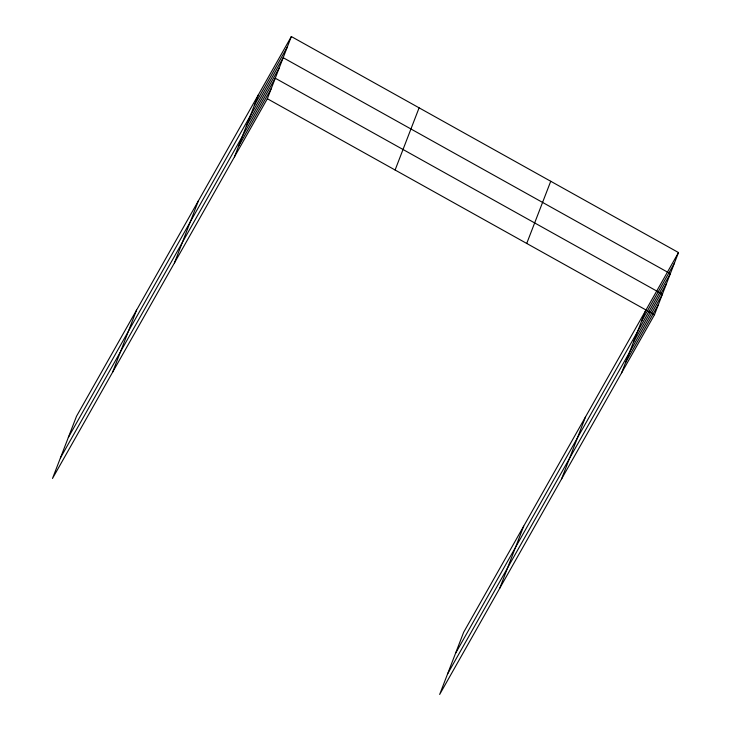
<?xml version="1.0" encoding="UTF-8"?>
<svg xmlns="http://www.w3.org/2000/svg" width="731" height="731" viewBox="0 0 731 731"><rect width="100%" height="100%" fill="white"/><g stroke="black" fill="none" stroke-linecap="round" stroke-linejoin="round"><path stroke-width="1.1" d="M112.547 372.326L136.542 310.145M174.407 262.996L198.403 200.815M234.45 156.873L258.445 94.692M291.34 36.55L76.508 416.268L52.504 478.449L267.345 98.731L291.34 36.55L678.496 252.551L654.492 314.732L439.66 694.45L463.655 632.269L678.496 252.551M395.105 170.012L419.101 107.832M526.731 243.45L550.735 181.27M499.702 588.327L523.698 526.146M561.554 478.997L585.558 416.816M621.597 372.874L645.592 310.693M254.37 105.264L287.265 47.122M68.348 437.412L283.18 57.694L670.336 273.696L455.495 653.413M246.329 126.097L279.224 67.956M60.426 457.935L275.258 78.208L662.414 294.209L447.582 673.927M238.407 146.611L271.302 88.469M641.516 321.265L674.411 263.123M633.475 342.09L666.37 283.948M625.562 362.613L658.457 304.471M267.345 98.731L654.492 314.732"/></g></svg>
